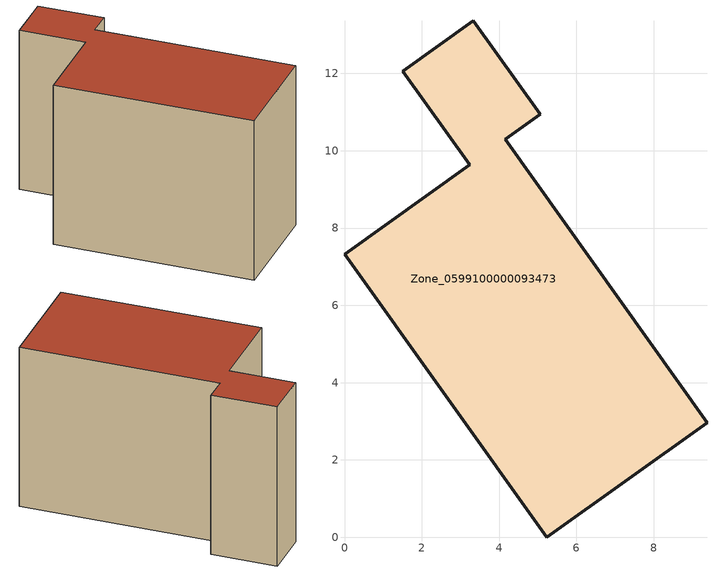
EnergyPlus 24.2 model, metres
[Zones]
Zone_0599100000093473
 floor ground (C_G): 3.24,9.64 1.51,12.06 3.34,13.36 5.06,10.94 4.16,10.29 9.38,2.96 5.23,0 0,7.32 z0
 wall outside (C_F): 5.06,10.94 3.34,13.36 1.51,12.06 3.24,9.64 0,7.32 5.23,0 9.38,2.96 4.16,10.29 5.06,10.94 z0:7.67
 roof outside (C_R): 5.23,0 9.38,2.96 4.16,10.29 5.06,10.94 3.34,13.36 1.51,12.06 3.24,9.64 0,7.32 z7.67
[BUILDING]
Pand.0599100000093473: North Axis=0; Terrain=City; Loads Convergence Tolerance Value=0.04; Temperature Convergence Tolerance Value=0.4; Solar Distribution=FullExterior; Maximum Number of Warmup Days=25; Minimum Number of Warmup Days=1
[Site:Location]
Rotterdam.The.Hague.AP_ZH_NLD Design_Conditions: Latitude=51.96; Longitude=4.45; Time Zone=1; Elevation=-4.5
[SITE:GROUNDTEMPERATURE:BUILDINGSURFACE]
18, 18, 18, 18, 18, 18, 18, 18, 18, 18, 18, 18
[MATERIAL] Thermal Absorptance=0.9; Solar Absorptance=0.7; Visible Absorptance=0.7
Name | Roughness | Thickness | Conductivity | Density | Specific Heat
G.TI.1975-1991 | MediumSmooth | 0.15 | 0.288461 | 540 | 1210
F.TI.1975-1991 | Rough | 0.3 | 0.230769 | 1920 | 840
R.TI.1975-1991 | MediumRough | 0.2 | 0.153846 | 1500 | 1000
[CONSTRUCTION]
C_G: G.TI.1975-1991
C_F: F.TI.1975-1991
C_R: R.TI.1975-1991
[ZONE]
Zone_0599100000093473: Type=1; Multiplier=1; Ceiling Height=Autocalculate; Volume=Autocalculate; Floor Area=autocalculate; Part of Total Floor Area=Yes
[ZONEINFILTRATION:DESIGNFLOWRATE]
Infil_Zone_0599100000093473: Zone or ZoneList or Space or SpaceList=Zone_0599100000093473; Schedule=AlwaysOn; Design Flow Rate Calculation Method=Flow/Area; Flow Rate per Floor Area=0.003; Constant Term Coefficient=1; Temperature Term Coefficient=0; Velocity Term Coefficient=0; Velocity Squared Term Coefficient=0
[HVACTEMPLATE:ZONE:IDEALLOADSAIRSYSTEM]
Zone_0599100000093473: Maximum Heating Supply Air Temperature=50; Minimum Cooling Supply Air Temperature=13; Maximum Heating Supply Air Humidity Ratio=0.0156; Minimum Cooling Supply Air Humidity Ratio=0.0077; Heating Limit=NoLimit; Cooling Limit=NoLimit; Dehumidification Control Type=ConstantSensibleHeatRatio; Cooling Sensible Heat Ratio=0.7; Dehumidification Setpoint=60; Humidification Control Type=None; Humidification Setpoint=30; Outdoor Air Method=None; Outdoor Air Flow Rate per Person=0.00944; Outdoor Air Flow Rate per Zone Floor Area=0; Outdoor Air Flow Rate per Zone=0; Demand Controlled Ventilation Type=None; Outdoor Air Economizer Type=NoEconomizer; Heat Recovery Type=None; Sensible Heat Recovery Effectiveness=0.7; Latent Heat Recovery Effectiveness=0.65
[ZONECONTROL:THERMOSTAT]
ThermostatControl_Zone_0599100000093473: Zone or ZoneList=Zone_0599100000093473; Control Type Schedule=DualSetpointControlType; Control 1=Thermostat_Zone_0599100000093473; Temperature Difference Between Cutout And Setpoint=0
[THERMOSTATSETPOINT:DUALSETPOINT]
Thermostat_Zone_0599100000093473: Heating Setpoint Temperature Schedule=HeatingSetpoint_Zone_0599100000093473; Cooling Setpoint Temperature Schedule=CoolingSetpoint_Zone_0599100000093473
[SCHEDULE:COMPACT]
HeatingSetpoint_Zone_0599100000093473: Through: 12/31, For: AllDays, Until: 24:00, 21
CoolingSetpoint_Zone_0599100000093473: Through: 12/31, For: AllDays, Until: 24:00, 24
DualSetpointControlType: Through: 12/31, For: AllDays, Until: 24:00, 4
AlwaysOn: Through: 12/31, For: AllDays, Until: 24:00, 1
